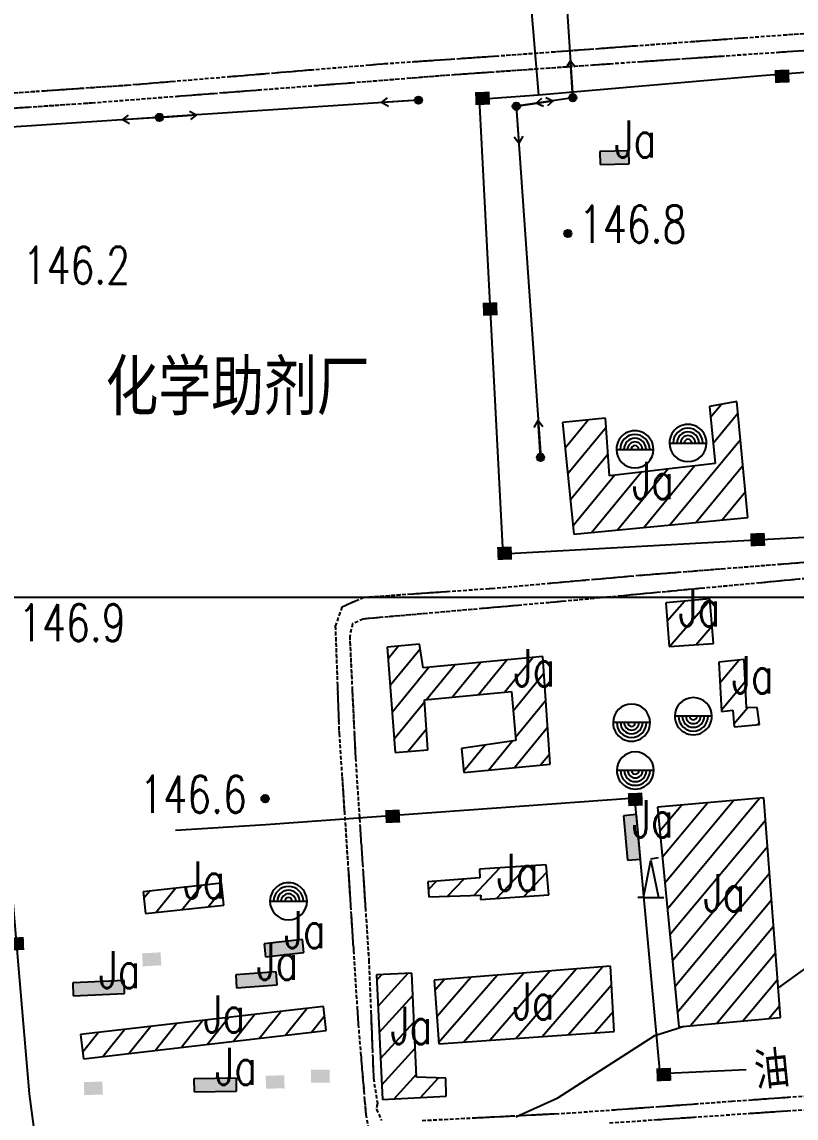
# Model space of a CAD drawing. Extents: x 408766 to 414302, y 5156573 to 5161925.
# Drawn here: x 409426 to 409843, y 5158719 to 5159310 of the extents above; entities that cross this region are included whole.
import ezdxf

# ---------------------------------------------------------------- set-up
doc = ezdxf.new("R2010")
doc.units = 0
doc.header["$LTSCALE"] = 1000
for name, pattern in [('0001', [0.5, 0.5, 0]), ('4350', [0.003, 0.002, -0.001]), ('5130', [1, 1, 0]), ('5310', [1, 1, 0]), ('8111', [1, 1, 0])]:
    doc.linetypes.add(name, pattern=pattern)
doc.layers.get('0').update_dxf_attribs({"linetype": 'CONTINUOUS'})
for name, color, linetype in [('0001', 1, 'CONTINUOUS'), ('0001ADD', 1, 'CONTINUOUS'), ('0002', 2, 'CONTINUOUS'), ('0002ADD', 2, 'CONTINUOUS'), ('0003ADD', 3, 'CONTINUOUS'), ('0003BAK', 3, 'CONTINUOUS'), ('0005ADD', 5, 'CONTINUOUS'), ('0007', 7, 'CONTINUOUS'), ('0012', 12, 'CONTINUOUS'), ('0013', 13, 'CONTINUOUS'), ('0015', 15, 'CONTINUOUS'), ('0017', 85, 'CONTINUOUS')]:
    doc.layers.add(name, color=color, linetype=linetype)
doc.styles.add('CADSLDXJ', font='romanc', dxfattribs={"bigfont": 'cadsldxj'})
doc.styles.add('SIMPLEX', font='simplex.shx', dxfattribs={"width": 0.75, "height": 20})
doc.styles.add('XDX', font='simplex.shx', dxfattribs={"height": 20, "bigfont": 'xdx.shx'})
doc.styles.add('XST', font='romanc.shx', dxfattribs={"width": 0.75, "height": 20, "bigfont": 'xst.shx'})

# ---------------------------------------------------------------- blocks, each defined once
blk = doc.blocks.new('8140')
for radius in [0.0002, 0.0001408438795997714, 8.315594389635764e-05, 3.012139848380626e-05]:
    blk.add_circle((0, 0), radius)
at = {"flags": 1}
blk.add_attdef('8140', (0, 0), '', height=1e-07, dxfattribs=at)
blk = doc.blocks.new('5131')
for points in [[(-0.00163791951807736, -0.0002329556220974419), (-0.002, 2.449212707644754e-19), (-0.001658335508446954, 0.000229056233596203)], [(0, 0), (-0.002, 2.449212707644754e-19)]]:
    blk.add_lwpolyline(points)
at = {"flags": 1}
blk.add_attdef('5131', (0, 0), '', height=1e-10, dxfattribs=at)
blk = doc.blocks.new('5130')
blk.add_hatch(color=256).paths.add_polyline_path([(0.0002, 0, 1), (-0.0002, 0, 1)])
for points in [[(0, 0), (0.002, 0)], [(0.00163791951807736, 0.0002329556220974421), (0.002, 0), (0.001658335508446954, -0.0002290562335962028)]]:
    blk.add_lwpolyline(points)
blk.add_circle((0, 0), 0.0002)
at = {"flags": 1}
blk.add_attdef('5130', (0, 0), '', height=1e-06, dxfattribs=at)
blk = doc.blocks.new('3241')
blk.add_lwpolyline([(-0.001, 0), (0.001, 0)])
for radius, start, end in [(0.001, 359.9998770684631, 180.0000695068902), (0.0008, 0, 180), (0.0006, 0, 180), (0.0004, 0, 180), (0.0002, 0, 180), (0.001, 180.0000915167294, 359.9998163741554)]:
    blk.add_arc((0, 0), radius, start, end)
at = {"flags": 1}
blk.add_attdef('3241', (0, 0), '', height=1e-11, dxfattribs=at)
blk = doc.blocks.new('3244')
blk.add_lwpolyline([(0.001, -1.224606353822377e-19), (-0.001, 1.224606353822377e-19)])
for radius, start, end in [(0.001, 9.151672939466948e-05, 179.9998163741555), (0.001, 179.9998770684631, 6.950689016349543e-05), (0.0008, 180, 0), (0.0006, 180, 0), (0.0004, 180, 0), (0.0002, 180, 0)]:
    blk.add_arc((0, 0), radius, start, end)
at = {"flags": 1}
blk.add_attdef('3244', (0, 0), '', height=1e-08, dxfattribs=at)
blk = doc.blocks.new('2111')
h = blk.add_hatch(color=256)
h.paths.add_polyline_path([(0.0005, 0.0003499999999999999), (-0.0005, 0.00035), (-0.0005, -0.00035), (0.0005, -0.00035)])
h.paths.add_polyline_path([(-1.071428571428571e-09, -2.5e-09), (3.392857142857143e-08, -2.5e-09), (3.392857142857143e-08, 1.25e-08), (-1.071428571428571e-09, 1.25e-08)], flags=24)
blk.add_line((0.0005, -0.00035), (0.0005, -0.00035))
at = {"style": 'CADSLDXJ', "flags": 1}
blk.add_attdef('2111', (0, 0), '', height=1e-08, dxfattribs=at)
blk = doc.blocks.new('3282')
for points in [[(-0.0004, 0), (0, 0.002), (0.0004, 0)], [(0, 0.0021), (0.0004019028391060703, 0.002171328511261677)], [(-0.0004, 0), (-0.0007, 0)], [(-0.0004, 0), (0.0004, 0)], [(0.0004, 0), (0.0007, 0)]]:
    blk.add_lwpolyline(points)
at = {"flags": 1}
blk.add_attdef('3282', (0, 0), '', height=1e-06, dxfattribs=at)

msp = doc.modelspace()

# ---------------------------------------------------------------- hatches: boundary and pattern name
at = {"layer": '0001ADD', "linetype": '0001'}
for points in [[(409737.3413608208, 5159233.213904226), (409752.9373651948, 5159233.548903893), (409752.7870852721, 5159240.54729056), (409737.1910808981, 5159240.212290893)], [(409759.105951553, 5158858.745409967), (409756.9019901897, 5158882.722139769), (409749.9313730878, 5158882.081439201), (409752.1353344512, 5158858.104709399)], [(409556.9550386267, 5158806.092270243), (409577.609366379, 5158808.427704794), (409576.8229153838, 5158815.383385554), (409556.1685876315, 5158813.047951003)], [(409541.3668683318, 5158789.355021572), (409563.1903109679, 5158790.911969869), (409562.6922207434, 5158797.894226391), (409540.8687781073, 5158796.337278093)], [(409453.2937019423, 5158785.073395596), (409480.962718997, 5158786.241112872), (409480.6676045391, 5158793.234889209), (409452.9985874844, 5158792.067171933)], [(409518.3743108119, 5158733.304689181), (409541.3668683318, 5158733.693920203), (409541.2484296286, 5158740.692918152), (409518.2558721087, 5158740.303687129)]]:
    msp.add_hatch(color=256, dxfattribs=at).paths.add_polyline_path(points)
h = msp.add_hatch(dxfattribs=at)
h.set_pattern_fill('U', color=256, scale=10, angle=50.4522999930567, style=0, pattern_type=0)
h.set_pattern_definition([(50.4522999930567, (0, 0), (-7.710947668220175, 6.367203943488056), [])])
h.paths.add_polyline_path([(409723.1833428368, 5159033.947388903), (409817.0501379994, 5159042.90686869), (409810.9632274898, 5159105.303274307), (409796.2264589959, 5159102.743421211), (409799.4300905493, 5159072.025196154), (409742.4052166216, 5159065.305580261), (409740.1626639762, 5159096.343794521), (409717.0964112112, 5159094.103918522)])
h = msp.add_hatch(dxfattribs=at)
h.set_pattern_fill('U', color=256, scale=10, angle=49.08076019144198, style=0, pattern_type=0)
h.set_pattern_definition([(49.08076019144198, (0, 0), (-7.556335658964285, 6.549945908865568), [])])
h.paths.add_polyline_path([(409774.5294174307, 5158973.231695282), (409798.3901851799, 5158974.934002979), (409796.442371283, 5158999.009419721), (409772.8250934684, 5158996.820736667)])
h = msp.add_hatch(dxfattribs=at)
h.set_pattern_fill('U', color=256, scale=10, angle=50.65697546942744, style=0, pattern_type=0)
h.set_pattern_definition([(50.65697546942744, (0, 0), (-7.73364373408526, 6.339617858691783), [])])
h.paths.add_polyline_path([(409663.7634156733, 5158905.3408666), (409710.3113596714, 5158909.951669635), (409706.4644256411, 5158967.970987567), (409641.8358705849, 5158961.823246151), (409639.9124035697, 5158974.502972656), (409622.6011793176, 5158972.966034275), (409626.8328067508, 5158916.099411051), (409644.528724406, 5158917.636349431), (409642.6052573909, 5158944.53271661), (409689.537894792, 5158949.143531751), (409691.8460552101, 5158922.631384036), (409662.6093354643, 5158918.404812569)])
h = msp.add_hatch(dxfattribs=at)
h.set_pattern_fill('U', color=256, scale=10, angle=50.096106813875, style=0, pattern_type=0)
h.set_pattern_definition([(50.096106813875, (0, 0), (-7.671215642370015, 6.415017581289828), [])])
h.paths.add_polyline_path([(409809.6183420557, 5158930.059360682), (409823.2530604507, 5158931.275293021), (409822.0356741255, 5158940.516364275), (409816.1922113185, 5158940.273170544), (409814.9748461095, 5158966.294076608), (409801.3401277146, 5158964.834962642), (409802.8009828582, 5158938.327681222), (409808.8879144838, 5158939.05725031)])
h = msp.add_hatch(dxfattribs=at)
h.set_pattern_fill('U', color=256, scale=10, angle=50.14175929946487, style=0, pattern_type=0)
h.set_pattern_definition([(50.14175929946487, (0, 0), (-7.676324604110759, 6.408903226943266), [])])
h.paths.add_polyline_path([(409779.6829111443, 5158768.376626758), (409834.5003062954, 5158773.309222673), (409825.6109915545, 5158891.691645684), (409768.3243411356, 5158886.759037663)])
h = msp.add_hatch(dxfattribs=at)
h.set_pattern_fill('U', color=256, scale=10, angle=46.74684468914749, style=0, pattern_type=0)
h.set_pattern_definition([(46.74684468914749, (0, 0), (-7.283332353646887, 6.852231010869416), [])])
h.paths.add_polyline_path([(409645.0597102614, 5158838.348765253), (409673.086835529, 5158839.203526455), (409672.8728870407, 5158836.852924071), (409709.6718792115, 5158839.417219781), (409708.1742397936, 5158855.65779156), (409672.2310626919, 5158853.307189176), (409672.4450111802, 5158848.605972304), (409644.4178647965, 5158846.469051142)])
h = msp.add_hatch(dxfattribs=at)
h.set_pattern_fill('U', color=256, scale=10, angle=51.10825794698741, style=0, pattern_type=0)
h.set_pattern_definition([(51.10825794698741, (0, 0), (-7.783336477308843, 6.278508842153013), [])])
h.paths.add_polyline_path([(409492.2159618188, 5158829.314874722), (409534.4470748551, 5158833.834234978), (409533.1808280097, 5158845.667372524), (409490.9497149734, 5158841.148012267)])
h = msp.add_hatch(dxfattribs=at)
h.set_pattern_fill('U', color=256, scale=10, angle=47.74168168016887, style=0, pattern_type=0)
h.set_pattern_definition([(47.74168168016887, (0, 0), (-7.401205040816545, 6.724742667477453), [])])
h.paths.add_polyline_path([(409620.0558849157, 5158729.198576691), (409654.3837002522, 5158730.842464628), (409654.1485934155, 5158740.705792255), (409638.3954006733, 5158741.175474524), (409635.8090565418, 5158797.302481334), (409616.7641780421, 5158796.363116797)])
h = msp.add_hatch(dxfattribs=at)
h.set_pattern_fill('U', color=256, scale=10, angle=49.02111449360114, style=0, pattern_type=0)
h.set_pattern_definition([(49.02111449360114, (0, 0), (-7.549512981600076, 6.557808608113837), [])])
h.paths.add_polyline_path([(409650.286878104, 5158759.159293828), (409744.89529238, 5158765.809994742), (409742.9531798343, 5158801.003274974), (409647.7898762596, 5158793.521236446)])
h = msp.add_hatch(dxfattribs=at)
h.set_pattern_fill('U', color=256, scale=10, angle=51.58892188852876, style=0, pattern_type=0)
h.set_pattern_definition([(51.58892188852876, (0, 0), (-7.835733440525624, 6.212992954207213), [])])
h.paths.add_polyline_path([(409458.7165317168, 5158751.133319654), (409589.6928737695, 5158766.262136556), (409588.1856057055, 5158779.311895627), (409457.2092636527, 5158764.183078724)])

# ---------------------------------------------------------------- linework, layer by layer
at = {"layer": '0001', "linetype": '0001'}
for points in [[(409737.3413608208, 5159233.213904226), (409752.9373651948, 5159233.548903893), (409752.7870852721, 5159240.54729056), (409737.1910808981, 5159240.212290893)], [(409723.1833428368, 5159033.947388903), (409817.0501379994, 5159042.90686869), (409810.9632274898, 5159105.303274307), (409796.2264589959, 5159102.743421211), (409799.4300905493, 5159072.025196154), (409742.4052166216, 5159065.305580261), (409740.1626639762, 5159096.343794521), (409717.0964112112, 5159094.103918522)], [(409774.5294174307, 5158973.231695282), (409798.3901851799, 5158974.934002979), (409796.442371283, 5158999.009419721), (409772.8250934684, 5158996.820736667)], [(409663.7634156733, 5158905.3408666), (409710.3113596714, 5158909.951669635), (409706.4644256411, 5158967.970987567), (409641.8358705849, 5158961.823246151), (409639.9124035697, 5158974.502972656), (409622.6011793176, 5158972.966034275), (409626.8328067508, 5158916.099411051), (409644.528724406, 5158917.636349431), (409642.6052573909, 5158944.53271661), (409689.537894792, 5158949.143531751), (409691.8460552101, 5158922.631384036), (409662.6093354643, 5158918.404812569)], [(409809.6183420557, 5158930.059360682), (409823.2530604507, 5158931.275293021), (409822.0356741255, 5158940.516364275), (409816.1922113185, 5158940.273170544), (409814.9748461095, 5158966.294076608), (409801.3401277146, 5158964.834962642), (409802.8009828582, 5158938.327681222), (409808.8879144838, 5158939.05725031)], [(409779.6829111443, 5158768.376626758), (409834.5003062954, 5158773.309222673), (409825.6109915545, 5158891.691645684), (409768.3243411356, 5158886.759037663)], [(409759.105951553, 5158858.745409967), (409756.9019901897, 5158882.722139769), (409749.9313730878, 5158882.081439201), (409752.1353344512, 5158858.104709399)], [(409645.0597102614, 5158838.348765253), (409673.086835529, 5158839.203526455), (409672.8728870407, 5158836.852924071), (409709.6718792115, 5158839.417219781), (409708.1742397936, 5158855.65779156), (409672.2310626919, 5158853.307189176), (409672.4450111802, 5158848.605972304), (409644.4178647965, 5158846.469051142)], [(409492.2159618188, 5158829.314874722), (409534.4470748551, 5158833.834234978), (409533.1808280097, 5158845.667372524), (409490.9497149734, 5158841.148012267)], [(409556.9550386267, 5158806.092270243), (409577.609366379, 5158808.427704794), (409576.8229153838, 5158815.383385554), (409556.1685876315, 5158813.047951003)], [(409541.3668683318, 5158789.355021572), (409563.1903109679, 5158790.911969869), (409562.6922207434, 5158797.894226391), (409540.8687781073, 5158796.337278093)], [(409620.0558849157, 5158729.198576691), (409654.3837002522, 5158730.842464628), (409654.1485934155, 5158740.705792255), (409638.3954006733, 5158741.175474524), (409635.8090565418, 5158797.302481334), (409616.7641780421, 5158796.363116797)], [(409650.286878104, 5158759.159293828), (409744.89529238, 5158765.809994742), (409742.9531798343, 5158801.003274974), (409647.7898762596, 5158793.521236446)], [(409453.2937019423, 5158785.073395596), (409480.962718997, 5158786.241112872), (409480.6676045391, 5158793.234889209), (409452.9985874844, 5158792.067171933)], [(409458.7165317168, 5158751.133319654), (409589.6928737695, 5158766.262136556), (409588.1856057055, 5158779.311895627), (409457.2092636527, 5158764.183078724)], [(409518.3743108119, 5158733.304689181), (409541.3668683318, 5158733.693920203), (409541.2484296286, 5158740.692918152), (409518.2558721087, 5158740.303687129)]]:
    msp.add_lwpolyline(points, close=True, dxfattribs=at)
at = {"layer": '0002', "linetype": '5130'}
for points in [[(409815.1665170953, 5159917.253857194), (409733.1910937829, 5159697.709536265), (409700.1416269987, 5159610.97976392), (409722.651723498, 5159269.155310838), (409692.1543082729, 5159264.519946326), (409705.343983405, 5159075.281595317)], [(409639.4027449916, 5159267.843711), (409125.3888201592, 5159233.550477571), (409121.5704773501, 5159271.694948229), (409072.0937702819, 5159269.071663816)]]:
    msp.add_lwpolyline(points, dxfattribs=at)
at = {"layer": '0003ADD', "linetype": '4350'}
for points in [[(409761.5549200026, 5159297.537671997), (409781.5008937651, 5159299.006729744)], [(409786.4873872058, 5159299.373994181), (409806.4333609684, 5159300.843051928)], [(409811.419854409, 5159301.210316365), (409814.9934494077, 5159301.473518225), (409831.3685542317, 5159302.641771969)], [(409836.3558779414, 5159302.997584018), (409856.3051727805, 5159304.420832213)], [(409686.757518393, 5159292.028705446), (409706.7034921556, 5159293.497763193)], [(409711.6899855962, 5159293.86502763), (409731.6359593588, 5159295.334085377)], [(409736.6224527994, 5159295.701349813), (409756.5684265619, 5159297.170407561)], [(409808.2785075032, 5159291.964780146), (409828.2320836676, 5159293.326689929)], [(409833.2204777087, 5159293.667167374), (409853.174053873, 5159295.029077156)], [(409611.9446853227, 5159286.745910339), (409621.0781794442, 5159287.50791546), (409631.887534254, 5159288.249654876)], [(409636.8758038559, 5159288.591950623), (409656.8288822636, 5159289.961133612)], [(409661.8171518655, 5159290.30342936), (409681.7702302731, 5159291.672612349)], [(409733.4534858931, 5159286.844728511), (409742.509509119, 5159287.475788224), (409753.4061730513, 5159288.219528247)], [(409758.3945670924, 5159288.560005692), (409778.3481432567, 5159289.921915474)], [(409783.3365372978, 5159290.26239292), (409803.2901134621, 5159291.624302701)], [(409537.2043501663, 5159280.510342946), (409557.135106208, 5159282.173160918)], [(409562.1177952184, 5159282.588865411), (409582.0485512601, 5159284.251683382)], [(409587.0312402706, 5159284.667387875), (409606.9619963123, 5159286.330205847)], [(409633.7115761308, 5159279.677375794), (409653.6474891857, 5159281.277179117)], [(409658.6349200195, 5159281.631073303), (409678.5865375858, 5159283.021381359)], [(409683.5744419774, 5159283.368958373), (409703.5260595437, 5159284.759266429)], [(409708.5139639353, 5159285.106843442), (409728.4655815015, 5159286.497151498)], [(409462.4405403676, 5159274.58526069), (409482.3947404748, 5159275.937997947)], [(409487.377460062, 5159276.353298018), (409507.3082161038, 5159278.01611599)], [(409512.2909051141, 5159278.431820482), (409532.2216611559, 5159280.094638454)], [(409558.9419668219, 5159273.804175644), (409578.8823591328, 5159275.347145019)], [(409583.8674572104, 5159275.732887363), (409603.1713751376, 5159277.22660693), (409603.8077065486, 5159277.277670811)], [(409608.7916848123, 5159277.677621641), (409628.7275978671, 5159279.277424964)], [(409412.5550400998, 5159271.203417549), (409432.5092402069, 5159272.556154806)], [(409437.4977902337, 5159272.89433912), (409457.4519903408, 5159274.247076376)], [(409484.1654956564, 5159268.018040489), (409504.1058879672, 5159269.561009863)], [(409509.0909860449, 5159269.946752207), (409529.0313783558, 5159271.489721582)], [(409534.0164764334, 5159271.875463926), (409553.9568687442, 5159273.4184333)], [(409409.3489531425, 5159262.786875185), (409429.3041686385, 5159264.124550224)], [(409434.2929725125, 5159264.458968984), (409454.2481880084, 5159265.796644023)], [(409459.2369918824, 5159266.131062782), (409463.2936610415, 5159266.402996958), (409479.1803975787, 5159267.632298145)], [(409804.328047772, 5159015.171124015), (409784.3904216316, 5159013.592813562)], [(409829.2500804475, 5159017.144012081), (409809.3124543071, 5159015.565701628)], [(409854.1721131229, 5159019.116900148), (409834.2344869826, 5159017.538589695)], [(409754.4871249876, 5159011.187860616), (409734.5649933775, 5159009.424717937)], [(409779.4060150965, 5159013.19823595), (409759.4683889561, 5159011.619925496)], [(409842.7559207338, 5159009.405337067), (409822.8434413592, 5159007.536335956)], [(409679.7791314498, 5159004.576075566), (409677.4508610101, 5159004.370019655), (409659.8302975401, 5159003.151736811)], [(409704.6817959624, 5159006.780003916), (409684.7596643523, 5159005.016861237)], [(409729.584460475, 5159008.983932266), (409709.6623288649, 5159007.220789586)], [(409792.9747222972, 5159004.73283429), (409773.0622429225, 5159002.863833179)], [(409817.8653215155, 5159007.069085678), (409797.9528421408, 5159005.200084567)], [(409605.3626463924, 5158997.713445818), (409598.1407138713, 5158994.577229104), (409594.5486935945, 5158984.32660729), (409594.5934884991, 5158983.062672377)], [(409629.9017462323, 5159001.082481723), (409609.9493786938, 5158999.702978333)], [(409654.8422056555, 5159002.806860963), (409634.8898381169, 5159001.427357571)], [(409718.3029246421, 5158997.724080123), (409709.9776194565, 5158996.942660374), (409698.3842965045, 5158995.922708495)], [(409743.1935238605, 5159000.060331512), (409723.2810444858, 5158998.191330401)], [(409768.0841230788, 5159002.396582901), (409748.1716437041, 5159000.52758179)], [(409668.499727532, 5158993.29353803), (409648.5766815504, 5158991.54075772)], [(409693.4035350091, 5158995.484513417), (409673.4804890274, 5158993.731733108)], [(409618.6921125779, 5158988.911587256), (409609.5854587498, 5158988.110406376), (409603.8636247715, 5158985.512676068), (409602.8338892511, 5158981.055831362)], [(409643.5959200549, 5158991.102562643), (409623.6728740733, 5158989.349782334)], [(409594.7705814735, 5158978.065809553), (409595.4789533711, 5158958.078358258)], [(409602.4289517724, 5158976.119347737), (409603.3813919497, 5158956.142039167)], [(409595.6560463455, 5158953.081495434), (409596.3644182431, 5158933.09404414)], [(409603.619501994, 5158951.147712025), (409604.5719421713, 5158931.170403454)], [(409596.5415112175, 5158928.097181316), (409596.6012856596, 5158926.410583141), (409597.831310257, 5158908.139596767)], [(409604.8100522156, 5158926.176076312), (409605.4241268671, 5158913.295940541), (409605.8931054751, 5158906.206200628)], [(409598.1671560311, 5158903.150888756), (409599.5105391276, 5158883.196056713)], [(409606.2231288037, 5158901.217104056), (409607.5432221181, 5158881.260717768)], [(409599.8463849017, 5158878.207348702), (409601.1897679982, 5158858.25251666)], [(409607.8732454467, 5158876.271621197), (409609.1933387612, 5158856.31523491)], [(409601.5138005731, 5158853.2630306), (409602.7992272176, 5158833.304381388)], [(409609.5233620898, 5158851.326138338), (409610.8434554043, 5158831.36975205)], [(409603.1205838787, 5158828.314719086), (409604.4060105231, 5158808.356069874)], [(409611.1734787329, 5158826.380655479), (409612.4935720474, 5158806.424269192)], [(409604.7273671842, 5158803.366407571), (409606.0127938287, 5158783.40775836)], [(409612.7460076984, 5158801.431081821), (409613.5317949142, 5158781.446524322)], [(409606.3341504899, 5158778.418096057), (409606.8963847135, 5158769.688359754), (409607.8446004369, 5158758.476206557)], [(409613.7282417181, 5158776.450384947), (409614.514028934, 5158756.465827447)], [(409608.2659481033, 5158753.493991573), (409609.9513387689, 5158733.565131638)], [(409614.710475738, 5158751.469688072), (409615.1372446453, 5158740.615874732), (409616.5283293417, 5158731.584581003)], [(409610.3726864353, 5158728.582916655), (409611.0031947845, 5158721.127486387), (409613.0557657334, 5158709.339272511), (409613.6080276758, 5158709.35064569)], [(409617.1404904733, 5158726.643790795), (409616.6977467408, 5158723.990441915), (409619.4937527891, 5158717.801167513)], [(409769.2641257375, 5158725.355452534), (409789.2115674901, 5158726.804440985)], [(409794.1984279283, 5158727.166688097), (409808.3142318418, 5158728.192064538), (409814.1459381674, 5158728.614732672)], [(409819.1328571711, 5158728.976172641), (409839.0805331857, 5158730.421932515)], [(409669.4568946284, 5158719.241298766), (409689.4307104605, 5158720.264373105)], [(409694.4241644186, 5158720.520141689), (409714.3979802508, 5158721.543216028)], [(409719.3914342088, 5158721.798984612), (409722.4867432829, 5158721.957528744), (409739.3429631087, 5158723.18196986)], [(409744.3298235468, 5158723.544216972), (409764.2772652994, 5158724.993205422)], [(409793.2424121002, 5158719.977882211), (409813.1962329229, 5158721.33620271)], [(409818.1846881285, 5158721.675782833), (409838.1385089512, 5158723.034103332)], [(409768.3001360718, 5158718.279981588), (409788.2539568945, 5158719.638302087)]]:
    msp.add_lwpolyline(points, dxfattribs=at)
at = {"layer": '0003BAK', "linetype": '4350'}
for points in [[(409376.2667559723, 5159268.743358332), (409482.4207656973, 5159275.939762251), (409621.0781794442, 5159287.50791546), (409684.0020515642, 5159291.825760233), (409814.9934494077, 5159301.473518225), (409902.4143812032, 5159307.710414535), (409942.1475844022, 5159310.624006169), (409956.077294939, 5159312.543057705), (409958.4789575192, 5159315.421616852), (409962.1948238169, 5159319.469781688)], [(409386.8351186847, 5159261.277686051), (409463.2936610415, 5159266.402996958), (409603.1713751376, 5159277.22660693), (409654.2486415736, 5159281.325419977), (409742.509509119, 5159287.475788224), (409863.8586759861, 5159295.758344494)], [(409855.8441597027, 5159019.249263378), (409758.5276880021, 5159011.545457345), (409677.4508610101, 5159004.370019655), (409609.9430390598, 5158999.702540011), (409598.1407138713, 5158994.577229104), (409594.5486935945, 5158984.32660729), (409596.6012856596, 5158926.410583141), (409601.2517934878, 5158857.331179901), (409606.8963847135, 5158769.688359754), (409611.0031947845, 5158721.127486387), (409613.0557657334, 5158709.339272511)], [(409641.3407398947, 5158717.801167513), (409722.4867432829, 5158721.957528744), (409808.3142318418, 5158728.192064538), (409980.757410225, 5158740.690333898), (409999.4834142555, 5158742.76850846), (410002.6044184466, 5158745.88578241), (410003.1245717344, 5158756.276679434), (409998.9632398516, 5158810.828882758), (409993.2899940565, 5158900.609435116), (409988.0883133659, 5158983.736611309), (409984.9639728284, 5159015.805354464), (409983.4034707329, 5159018.403072667), (409967.7984708934, 5159019.442172054), (409844.5189742735, 5159009.570818671), (409709.9776194565, 5158996.942660374), (409609.5854587498, 5158988.110406376), (409603.8636247715, 5158985.512676068), (409602.303122676, 5158978.758596634), (409605.4241268671, 5158913.295940541), (409612.631901935, 5158804.33308015), (409615.1372446453, 5158740.615874732), (409617.2179000286, 5158727.107703759), (409616.6977467408, 5158723.990441915), (409619.4937527891, 5158717.801167513)], [(409742.368178954, 5158716.514710203), (409863.2992044901, 5158724.746872471), (409950.0206227078, 5158731.40977544), (410003.1636998975, 5158735.517219504), (410005.2162708464, 5158731.929500658), (410007.7819845326, 5158713.478383813)]]:
    msp.add_lwpolyline(points, dxfattribs=at)
at = {"layer": '0005ADD', "linetype": '5310'}
for points in [[(409675.7996249815, 5159611.642261593), (409681.4373725678, 5159545.8416728), (409693.1943403389, 5159401.653925465), (409704.0616439068, 5159270.469815928)], [(409131.8740650827, 5158961.506150094), (409408.275557207, 5158979.510790365), (409429.5721738627, 5158732.271557664), (409437.2463617029, 5158673.967234597), (409692.6173002344, 5158697.223213148), (410001.9107329168, 5158722.04280997), (409980.9672621867, 5158952.187726529), (409964.4432678587, 5159171.020769347), (409946.42186639, 5159405.687890886), (409936.6419583366, 5159534.641033862)], [(409894.2666719637, 5159286.500339493), (409824.3422719511, 5159280.939069997), (409704.0616439068, 5159270.469815928), (409672.1864021064, 5159268.226925731), (409684.8125936805, 5159023.311276578), (409868.5927614018, 5159033.369389188), (410072.9044033121, 5159046.319909311), (410127.1984040978, 5159049.436421817)], [(409816.087956608, 5158745.19103943), (409769.7524662993, 5158742.922777296), (409756.0972441557, 5158891.476911309), (409557.0581275055, 5158877.223240787), (409508.4246925335, 5158874.133966195)]]:
    msp.add_lwpolyline(points, dxfattribs=at)
at = {"layer": '0005ADD', "linetype": '5310', "const_width": 7}
for points in [[(409831.524357733, 5159280.569897287), (409839.375654231, 5159280.866518166)], [(409670.0125914463, 5159268.624485111), (409677.8638879443, 5159268.92110599)], [(409674.1130033341, 5159155.069512134), (409681.9642998321, 5159155.366133014)], [(409818.3803567601, 5159030.795784542), (409826.2316532581, 5159031.092405422)], [(409681.923178962, 5159023.42259609), (409689.77447546, 5159023.719216969)], [(409752.3846387673, 5158890.735006983), (409760.2359352653, 5158891.031627863)], [(409621.5650205282, 5158881.622698882), (409629.4163170262, 5158881.919319761)], [(409418.8568097775, 5158812.934790338), (409426.7081062755, 5158813.231411218)], [(409767.7606132116, 5158742.416161997), (409775.6119097096, 5158742.712782877)]]:
    msp.add_lwpolyline(points, dxfattribs=at)
at = {"layer": '0007', "linetype": '8111', "elevation": 148}
for points in [[(409833.2884123576, 5158789.44848031), (409834.73304, 5158790.253786), (409853.500023, 5158803.700903), (409908.0902282824, 5158832.853145918)], [(409691.8680902848, 5158719.848856315), (409714.466685, 5158730.098281), (409766.76896, 5158763.567938), (409782.5611106316, 5158768.6356138)]]:
    msp.add_lwpolyline(points, dxfattribs=at)
at = {"layer": '0012'}
msp.add_line((408864.7209078445, 5159000), (413818.0885899359, 5159000), dxfattribs=at)

# ---------------------------------------------------------------- block references
at = {"layer": '0002ADD', "linetype": '5130', "xscale": 10000, "yscale": 10000, "zscale": 10000}
for name, p, rotation in [('5131', (409722.651723498, 5159269.155310838), 273.7676520728912), ('5130', (409639.4027449916, 5159267.843711), 183.8169231645601), ('5131', (409692.1543082729, 5159264.519946326), 188.6423603125034), ('5130', (409722.651723498, 5159269.155310838), 188.6423603125034), ('5130', (409692.1543082729, 5159264.519946326), 273.9870006468553), ('5130', (409499.7132855122, 5159258.524112814), 183.8169231645601), ('5131', (409499.7132855122, 5159258.524112814), 183.8169231645601), ('5130', (409705.2019955542, 5159075.263249041), 93.83207982758401)]:
    msp.add_blockref(name, p, dxfattribs=dict(at, rotation=rotation))
at = {"layer": '0015', "xscale": 10000, "yscale": 10000, "zscale": 10000}
for p in [(409719.958657, 5159195.963891, 146.8), (409556.671407, 5158891.296798999, 146.6)]:
    msp.add_blockref('8140', p, dxfattribs=at)
at = {"layer": '0015', "linetype": '0001', "xscale": 10000, "yscale": 10000, "zscale": 10000}
for name, p in [('3241', (409784.7003959541, 5159083.010834402)), ('3241', (409756.0948158022, 5159079.599319038)), ('3244', (409787.5704773378, 5158935.75560186)), ('3244', (409754.2856925558, 5158932.282240962)), ('3244', (409756.2728457771, 5158906.480160835)), ('3282', (409764.7453333882, 5158837.933311107)), ('3241', (409569.3165185694, 5158835.990355007)), ('2111', (409586.4966117406, 5158741.670505107))]:
    msp.add_blockref(name, p, dxfattribs=at)
for p, rotation in [((409495.5583051388, 5158804.67619031), 3.102313340540241), ((409464.0994520317, 5158735.152392592), 2.334526353483372), ((409562.1097359589, 5158738.56101481), 1.787768257069999)]:
    msp.add_blockref('2111', p, dxfattribs=dict(at, rotation=rotation))

# ---------------------------------------------------------------- texts
at = {"layer": '0007', "style": 'SIMPLEX', "width": 0.75}
for s, p in [('146.8', (409725.958657, 5159190.963891, 146.8)), ('146.2', (409426.032383, 5159168.82539, 146.2)), ('146.9', (409423.6553729271, 5158976.116677755, 146.9)), ('146.6', (409489.0052728773, 5158883.603647782, 146.6))]:
    msp.add_text(s, height=20, dxfattribs=at).set_placement(p)
at = {"layer": '0013', "linetype": '0001', "style": 'XST'}
msp.add_text('化学助剂厂', height=30, dxfattribs=at).set_placement((409470.6120423255, 5159097.895198632))
at = {"layer": '0013', "linetype": '0001', "style": 'XDX'}
msp.add_text('油', height=20, rotation=5.781185363506847, dxfattribs=at).set_placement((409821.5107338032, 5158734.324556054))
at = {"layer": '0017', "linetype": '0001', "style": 'SIMPLEX', "width": 0.75}
for p in [(409745.0642230462, 5159236.880597393), (409754.5790587568, 5159052.826303979), (409779.6424526659, 5158984.175062126), (409690.6919750011, 5158951.833164838), (409808.4009557306, 5158948.055127832), (409754.5186623204, 5158870.413424584), (409681.6447539439, 5158841.554140943), (409512.6983949146, 5158837.491123623), (409793.0168726977, 5158830.527393391), (409566.8889770051, 5158810.737827898), (409466.9806532409, 5158789.154142403), (409552.0295445374, 5158793.624623981), (409690.2388231496, 5158772.183583118), (409523.4510687108, 5158765.22260764), (409624.2880824841, 5158759.0233886), (409529.8113702196, 5158736.998803666)]:
    msp.add_text('Ja', height=20, dxfattribs=at).set_placement(p)

doc.saveas('drawing.dxf')
